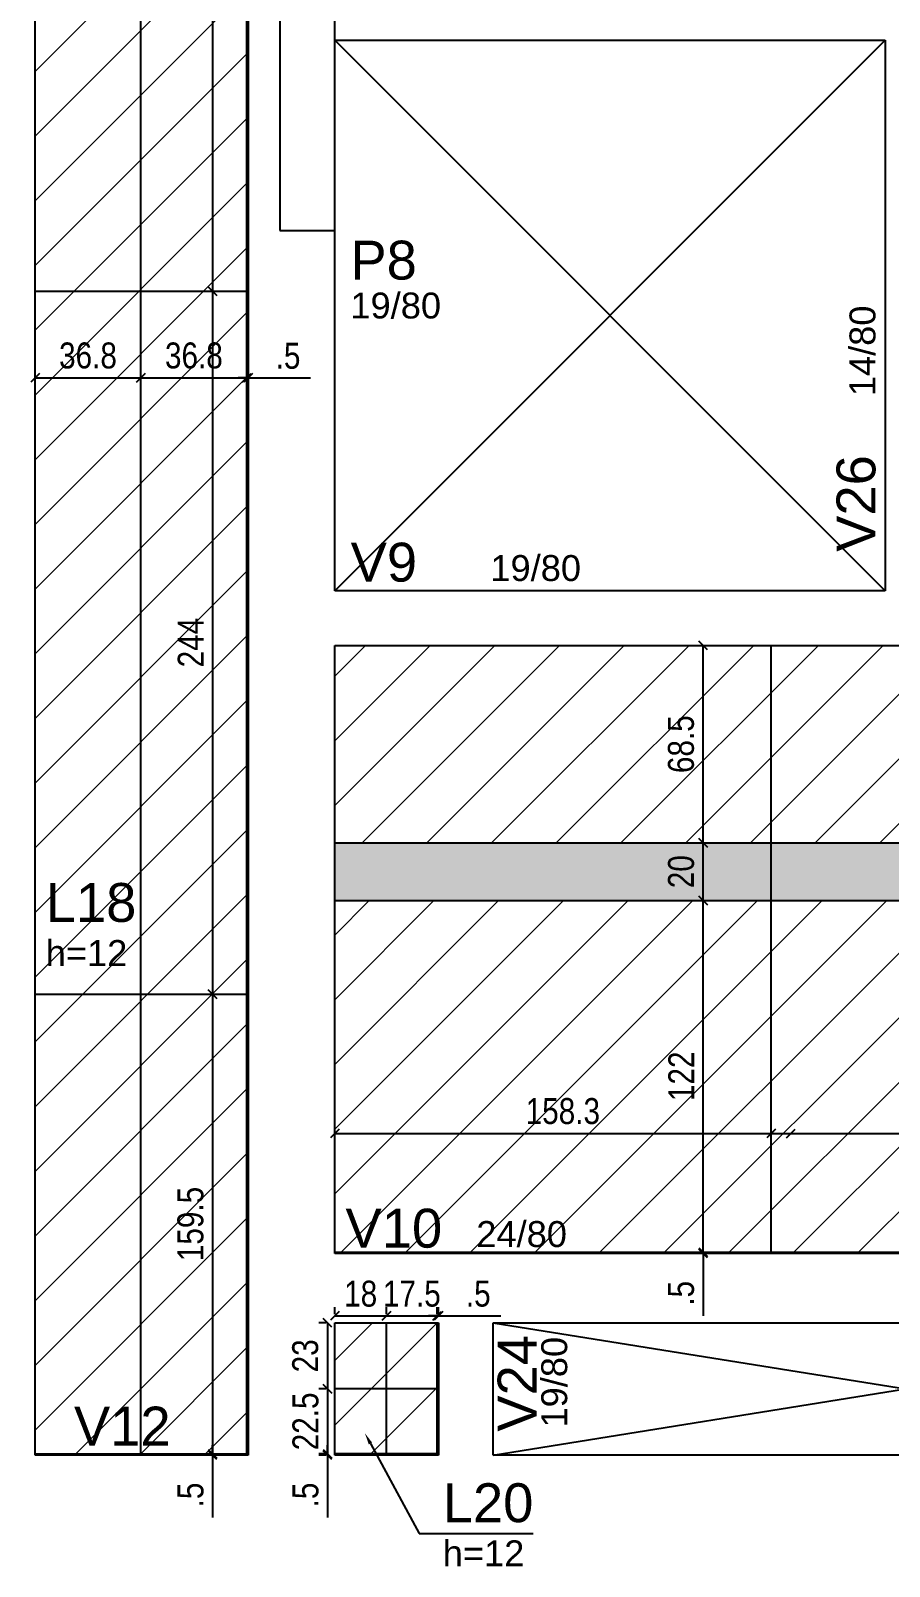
# Model space of a CAD drawing. Extents: x 3157 to 7449, y -544 to 2203.
# Drawn here: x 4799 to 5097, y 492 to 1025 of the extents above; entities that cross this region are included whole.
import ezdxf
from ezdxf import colors
from ezdxf.entities.mleader import LeaderData, LeaderLine
from ezdxf.math import Vec2, Vec3

# ---------------------------------------------------------------- set-up
doc = ezdxf.new("R2010")
doc.units = 0
for name, color, linetype in [('10', 252, 'Continuous'), ('3', 3, 'Continuous'), ('COTA', 241, 'Continuous'), ('ES-VIGA', 3, 'Continuous'), ('L-D', 2, 'Continuous'), ('L-N', 4, 'Continuous'), ('P-D', 2, 'Continuous'), ('Painéis', 200, 'Continuous'), ('PIL-N', 4, 'Continuous'), ('Pilares', 5, 'Continuous'), ('VIG-D', 2, 'Continuous'), ('VIG-N', 4, 'Continuous')]:
    doc.layers.add(name, color=color, linetype=linetype)
doc.layers.add('Hachura', color=251, linetype='Continuous', lineweight=9)
doc.layers.add('REAPROVEITAMENTO', color=251, linetype='Continuous', lineweight=9)
doc.styles.add('COTA TECNICA-50', font='techl___.ttf', dxfattribs={"height": 9})
doc.styles.get("Standard").update_dxf_attribs({"font": 'arial.ttf'})
doc.styles.add('TQS_ARIAL', font='arial.ttf')
doc.dimstyles.new('COTA PAINEL-50', dxfattribs={"dimtxt": 9, "dimasz": 3, "dimexe": 3, "dimexo": 3, "dimgap": 3, "dimtad": 1, "dimdec": 1, "dimzin": 12, "dimdsep": 46, "dimtxsty": 'COTA TECNICA-50', "dimblk1": 'OBLIQUE', "dimblk2": 'OBLIQUE', "dimsah": 1, "dimcen": 0.9, "dimclrd": 4, "dimclre": 4, "dimclrt": 240, "dimadec": 1, "dimazin": 3, "dimtfac": 1, "dimtdec": 1, "dimtmove": 0, "dimatfit": 3, "dimfxl": 1, "dimtolj": 1, "dimtzin": 12, "dimarcsym": 0})

# ---------------------------------------------------------------- blocks, each defined once
blk = doc.blocks.new('_Oblique')
at = {"color": 0, "linetype": 'ByBlock', "lineweight": -2}
blk.add_line((-0.5, -0.5), (0.5, 0.5), dxfattribs=at)
blk = doc.blocks.new('*D25')
at = {"layer": 'COTA', "color": 4, "lineweight": -2, "transparency": 16777216}
blk.add_line((5032.27, 601.38), (5032.27, 723.38), dxfattribs=at)
at = {"layer": 'Defpoints', "color": 0, "transparency": 16777216}
for p in [(5032.27, 723.38), (5032.27, 723.38), (5032.27, 601.38)]:
    blk.add_point(p, dxfattribs=at)
at = {"layer": 'COTA', "color": 4, "lineweight": -2, "transparency": 16777216, "xscale": 3, "yscale": 3, "zscale": 3}
for p, rotation in [((5032.27, 723.38), 90), ((5032.27, 601.38), 270)]:
    blk.add_blockref('_Oblique', p, dxfattribs=dict(at, rotation=rotation))
at = {"layer": 'COTA', "color": 240, "transparency": 16777216, "insert": (5024.72, 662.38), "char_height": 9, "attachment_point": 5, "rotation": 90, "style": 'COTA TECNICA-50'}
blk.add_mtext('\\A1;122', dxfattribs=at)
blk = doc.blocks.new('*D26')
at = {"layer": 'COTA', "color": 4, "lineweight": -2, "transparency": 16777216}
blk.add_line((5032.27, 743.38), (5032.27, 811.88), dxfattribs=at)
at = {"layer": 'Defpoints', "color": 0, "transparency": 16777216}
for p in [(5032.27, 811.88), (5032.27, 811.88), (5032.27, 743.38)]:
    blk.add_point(p, dxfattribs=at)
at = {"layer": 'COTA', "color": 4, "lineweight": -2, "transparency": 16777216, "xscale": 3, "yscale": 3, "zscale": 3}
for p, rotation in [((5032.27, 811.88), 90), ((5032.27, 743.38), 270)]:
    blk.add_blockref('_Oblique', p, dxfattribs=dict(at, rotation=rotation))
at = {"layer": 'COTA', "color": 240, "transparency": 16777216, "insert": (5024.65, 777.63), "char_height": 9, "attachment_point": 5, "rotation": 90, "style": 'COTA TECNICA-50'}
blk.add_mtext('\\A1;68.5', dxfattribs=at)
blk = doc.blocks.new('*D27')
at = {"layer": 'COTA', "color": 4, "lineweight": -2, "transparency": 16777216}
for p, q in [((4904.46, 640.55), (4904.46, 645.54)), ((4904.46, 642.54), (5062.77, 642.54))]:
    blk.add_line(p, q, dxfattribs=at)
at = {"layer": 'Defpoints', "color": 0, "transparency": 16777216}
for p in [(5062.77, 642.54), (5062.77, 642.54), (4904.46, 637.55)]:
    blk.add_point(p, dxfattribs=at)
at = {"layer": 'COTA', "color": 4, "lineweight": -2, "transparency": 16777216, "xscale": 3, "yscale": 3, "zscale": 3, "rotation": 180}
blk.add_blockref('_Oblique', (4904.46, 642.54), dxfattribs=at)
at = {"layer": 'COTA', "color": 4, "lineweight": -2, "transparency": 16777216, "xscale": 3, "yscale": 3, "zscale": 3}
blk.add_blockref('_Oblique', (5062.77, 642.54), dxfattribs=at)
at = {"layer": 'COTA', "color": 240, "transparency": 16777216, "insert": (4983.61, 650.26), "char_height": 9, "attachment_point": 5, "style": 'COTA TECNICA-50'}
blk.add_mtext('\\A1;158.3', dxfattribs=at)
blk = doc.blocks.new('*D28')
at = {"layer": 'COTA', "color": 4, "lineweight": -2, "transparency": 16777216}
for p, q in [((5299.95, 644.04), (5299.95, 645.54)), ((5055.95, 642.54), (5299.95, 642.54))]:
    blk.add_line(p, q, dxfattribs=at)
at = {"layer": 'Defpoints', "color": 0, "transparency": 16777216}
for p in [(5055.95, 642.54), (5299.95, 642.54), (5299.95, 641.04)]:
    blk.add_point(p, dxfattribs=at)
at = {"layer": 'COTA', "color": 4, "lineweight": -2, "transparency": 16777216, "xscale": 3, "yscale": 3, "zscale": 3, "rotation": 180}
blk.add_blockref('_Oblique', (5055.95, 642.54), dxfattribs=at)
at = {"layer": 'COTA', "color": 4, "lineweight": -2, "transparency": 16777216, "xscale": 3, "yscale": 3, "zscale": 3}
blk.add_blockref('_Oblique', (5299.95, 642.54), dxfattribs=at)
at = {"layer": 'COTA', "color": 240, "transparency": 16777216, "insert": (5177.95, 650.11), "char_height": 9, "attachment_point": 5, "style": 'COTA TECNICA-50'}
blk.add_mtext('\\A1;244', dxfattribs=at)
blk = doc.blocks.new('*D30')
at = {"layer": 'COTA', "color": 4, "lineweight": -2, "transparency": 16777216}
for p, q in [((5032.27, 601.38), (5032.27, 604.38)), ((5032.27, 601.38), (5032.27, 600.88)), ((5032.27, 600.88), (5032.27, 579.28))]:
    blk.add_line(p, q, dxfattribs=at)
at = {"layer": 'Defpoints', "color": 0, "transparency": 16777216}
for p in [(5032.27, 601.38), (5032.27, 600.88), (5032.27, 600.88)]:
    blk.add_point(p, dxfattribs=at)
at = {"layer": 'COTA', "color": 4, "lineweight": -2, "transparency": 16777216, "xscale": 3, "yscale": 3, "zscale": 3}
for p, rotation in [((5032.27, 601.38), 270), ((5032.27, 600.88), 90)]:
    blk.add_blockref('_Oblique', p, dxfattribs=dict(at, rotation=rotation))
at = {"layer": 'COTA', "color": 240, "transparency": 16777216, "insert": (5024.67, 587.08), "char_height": 9, "attachment_point": 5, "rotation": 90, "style": 'COTA TECNICA-50'}
blk.add_mtext('\\A1;.5', dxfattribs=at)
blk = doc.blocks.new('*D157')
at = {"layer": 'COTA', "color": 4, "lineweight": -2, "transparency": 16777216}
for p, q in [((4904.46, 579.88), (4904.46, 582.3)), ((4922.46, 579.88), (4922.46, 582.3)), ((4904.46, 579.3), (4922.46, 579.3))]:
    blk.add_line(p, q, dxfattribs=at)
at = {"layer": 'Defpoints', "color": 0, "transparency": 16777216}
for p in [(4904.46, 576.88), (4922.46, 579.3), (4922.46, 576.88)]:
    blk.add_point(p, dxfattribs=at)
at = {"layer": 'COTA', "color": 4, "lineweight": -2, "transparency": 16777216, "xscale": 3, "yscale": 3, "zscale": 3, "rotation": 180}
blk.add_blockref('_Oblique', (4904.46, 579.3), dxfattribs=at)
at = {"layer": 'COTA', "color": 4, "lineweight": -2, "transparency": 16777216, "xscale": 3, "yscale": 3, "zscale": 3}
blk.add_blockref('_Oblique', (4922.46, 579.3), dxfattribs=at)
at = {"layer": 'COTA', "color": 240, "transparency": 16777216, "insert": (4913.46, 586.89), "char_height": 9, "attachment_point": 5, "style": 'COTA TECNICA-50'}
blk.add_mtext('\\A1;18', dxfattribs=at)
blk = doc.blocks.new('*D158')
at = {"layer": 'COTA', "color": 4, "lineweight": -2, "transparency": 16777216}
for p, q in [((4922.46, 579.88), (4922.46, 582.3)), ((4939.96, 579.88), (4939.96, 582.3)), ((4922.46, 579.3), (4939.96, 579.3))]:
    blk.add_line(p, q, dxfattribs=at)
at = {"layer": 'Defpoints', "color": 0, "transparency": 16777216}
for p in [(4922.46, 576.88), (4939.96, 579.3), (4939.96, 576.88)]:
    blk.add_point(p, dxfattribs=at)
at = {"layer": 'COTA', "color": 4, "lineweight": -2, "transparency": 16777216, "xscale": 3, "yscale": 3, "zscale": 3, "rotation": 180}
blk.add_blockref('_Oblique', (4922.46, 579.3), dxfattribs=at)
at = {"layer": 'COTA', "color": 4, "lineweight": -2, "transparency": 16777216, "xscale": 3, "yscale": 3, "zscale": 3}
blk.add_blockref('_Oblique', (4939.96, 579.3), dxfattribs=at)
at = {"layer": 'COTA', "color": 240, "transparency": 16777216, "insert": (4931.21, 586.9), "char_height": 9, "attachment_point": 5, "style": 'COTA TECNICA-50'}
blk.add_mtext('\\A1;17.5', dxfattribs=at)
blk = doc.blocks.new('*D31')
at = {"layer": 'COTA', "color": 4, "lineweight": -2, "transparency": 16777216}
for p, q in [((4939.96, 579.88), (4939.96, 582.3)), ((4940.46, 579.88), (4940.46, 582.3)), ((4939.96, 579.3), (4936.96, 579.3)), ((4939.96, 579.3), (4940.46, 579.3)), ((4940.46, 579.3), (4962.05, 579.3))]:
    blk.add_line(p, q, dxfattribs=at)
at = {"layer": 'Defpoints', "color": 0, "transparency": 16777216}
for p in [(4939.96, 576.88), (4940.46, 579.3), (4940.46, 576.88)]:
    blk.add_point(p, dxfattribs=at)
at = {"layer": 'COTA', "color": 4, "lineweight": -2, "transparency": 16777216, "xscale": 3, "yscale": 3, "zscale": 3}
blk.add_blockref('_Oblique', (4939.96, 579.3), dxfattribs=at)
at = {"layer": 'COTA', "color": 4, "lineweight": -2, "transparency": 16777216, "xscale": 3, "yscale": 3, "zscale": 3, "rotation": 180}
blk.add_blockref('_Oblique', (4940.46, 579.3), dxfattribs=at)
at = {"layer": 'COTA', "color": 240, "transparency": 16777216, "insert": (4954.25, 586.9), "char_height": 9, "attachment_point": 5, "style": 'COTA TECNICA-50'}
blk.add_mtext('\\A1;.5', dxfattribs=at)
blk = doc.blocks.new('*D159')
at = {"layer": 'COTA', "color": 4, "lineweight": -2, "transparency": 16777216}
for p, q in [((4901.46, 576.88), (4898.94, 576.88)), ((4901.94, 576.88), (4901.94, 553.88)), ((4901.46, 553.88), (4898.94, 553.88))]:
    blk.add_line(p, q, dxfattribs=at)
at = {"layer": 'Defpoints', "color": 0, "transparency": 16777216}
for p in [(4904.46, 576.88), (4901.94, 553.88), (4904.46, 553.88)]:
    blk.add_point(p, dxfattribs=at)
at = {"layer": 'COTA', "color": 4, "lineweight": -2, "transparency": 16777216, "xscale": 3, "yscale": 3, "zscale": 3}
for p, rotation in [((4901.94, 576.88), 90), ((4901.94, 553.88), 270)]:
    blk.add_blockref('_Oblique', p, dxfattribs=dict(at, rotation=rotation))
at = {"layer": 'COTA', "color": 240, "transparency": 16777216, "insert": (4894.25, 565.38), "char_height": 9, "attachment_point": 5, "rotation": 90, "style": 'COTA TECNICA-50'}
blk.add_mtext('\\A1;23', dxfattribs=at)
blk = doc.blocks.new('*D160')
at = {"layer": 'COTA', "color": 4, "lineweight": -2, "transparency": 16777216}
for p, q in [((4901.46, 553.88), (4898.94, 553.88)), ((4901.94, 553.88), (4901.94, 531.38)), ((4901.46, 531.38), (4898.94, 531.38))]:
    blk.add_line(p, q, dxfattribs=at)
at = {"layer": 'Defpoints', "color": 0, "transparency": 16777216}
for p in [(4904.46, 553.88), (4901.94, 531.38), (4904.46, 531.38)]:
    blk.add_point(p, dxfattribs=at)
at = {"layer": 'COTA', "color": 4, "lineweight": -2, "transparency": 16777216, "xscale": 3, "yscale": 3, "zscale": 3}
for p, rotation in [((4901.94, 553.88), 90), ((4901.94, 531.38), 270)]:
    blk.add_blockref('_Oblique', p, dxfattribs=dict(at, rotation=rotation))
at = {"layer": 'COTA', "color": 240, "transparency": 16777216, "insert": (4894.34, 542.63), "char_height": 9, "attachment_point": 5, "rotation": 90, "style": 'COTA TECNICA-50'}
blk.add_mtext('\\A1;22.5', dxfattribs=at)
blk = doc.blocks.new('*D32')
at = {"layer": 'COTA', "color": 4, "lineweight": -2, "transparency": 16777216}
for p, q in [((4901.94, 531.38), (4901.94, 534.38)), ((4901.46, 531.38), (4898.94, 531.38)), ((4901.46, 530.88), (4898.94, 530.88)), ((4901.94, 531.38), (4901.94, 530.88)), ((4901.94, 530.88), (4901.94, 509.28))]:
    blk.add_line(p, q, dxfattribs=at)
at = {"layer": 'Defpoints', "color": 0, "transparency": 16777216}
for p in [(4901.94, 530.88), (4904.46, 531.38), (4904.46, 530.88)]:
    blk.add_point(p, dxfattribs=at)
at = {"layer": 'COTA', "color": 4, "lineweight": -2, "transparency": 16777216, "xscale": 3, "yscale": 3, "zscale": 3}
for p, rotation in [((4901.94, 531.38), 270), ((4901.94, 530.88), 90)]:
    blk.add_blockref('_Oblique', p, dxfattribs=dict(at, rotation=rotation))
at = {"layer": 'COTA', "color": 240, "transparency": 16777216, "insert": (4894.34, 517.08), "char_height": 9, "attachment_point": 5, "rotation": 90, "style": 'COTA TECNICA-50'}
blk.add_mtext('\\A1;.5', dxfattribs=at)
blk = doc.blocks.new('*D62')
at = {"layer": 'COTA', "color": 4, "lineweight": -2, "transparency": 16777216}
blk.add_line((4862.05, 1178.88), (4862.05, 934.88), dxfattribs=at)
at = {"layer": 'Defpoints', "color": 0, "transparency": 16777216}
for p in [(4862.05, 1178.88), (4862.05, 934.88), (4862.05, 934.88)]:
    blk.add_point(p, dxfattribs=at)
at = {"layer": 'COTA', "color": 4, "lineweight": -2, "transparency": 16777216, "xscale": 3, "yscale": 3, "zscale": 3}
for p, rotation in [((4862.05, 1178.88), 90), ((4862.05, 934.88), 270)]:
    blk.add_blockref('_Oblique', p, dxfattribs=dict(at, rotation=rotation))
at = {"layer": 'COTA', "color": 240, "transparency": 16777216, "insert": (4854.48, 1056.88), "char_height": 9, "attachment_point": 5, "rotation": 90, "style": 'COTA TECNICA-50'}
blk.add_mtext('\\A1;244', dxfattribs=at)
blk = doc.blocks.new('*D63')
at = {"layer": 'COTA', "color": 4, "lineweight": -2, "transparency": 16777216}
blk.add_line((4862.05, 934.88), (4862.05, 690.88), dxfattribs=at)
at = {"layer": 'Defpoints', "color": 0, "transparency": 16777216}
for p in [(4862.05, 934.88), (4862.05, 690.88), (4862.05, 690.88)]:
    blk.add_point(p, dxfattribs=at)
at = {"layer": 'COTA', "color": 4, "lineweight": -2, "transparency": 16777216, "xscale": 3, "yscale": 3, "zscale": 3}
for p, rotation in [((4862.05, 934.88), 90), ((4862.05, 690.88), 270)]:
    blk.add_blockref('_Oblique', p, dxfattribs=dict(at, rotation=rotation))
at = {"layer": 'COTA', "color": 240, "transparency": 16777216, "insert": (4854.48, 812.88), "char_height": 9, "attachment_point": 5, "rotation": 90, "style": 'COTA TECNICA-50'}
blk.add_mtext('\\A1;244', dxfattribs=at)
blk = doc.blocks.new('*D64')
at = {"layer": 'COTA', "color": 4, "lineweight": -2, "transparency": 16777216}
blk.add_line((4862.05, 690.88), (4862.05, 531.38), dxfattribs=at)
at = {"layer": 'Defpoints', "color": 0, "transparency": 16777216}
for p in [(4862.05, 690.88), (4862.05, 531.38), (4862.05, 531.38)]:
    blk.add_point(p, dxfattribs=at)
at = {"layer": 'COTA', "color": 4, "lineweight": -2, "transparency": 16777216, "xscale": 3, "yscale": 3, "zscale": 3}
for p, rotation in [((4862.05, 690.88), 90), ((4862.05, 531.38), 270)]:
    blk.add_blockref('_Oblique', p, dxfattribs=dict(at, rotation=rotation))
at = {"layer": 'COTA', "color": 240, "transparency": 16777216, "insert": (4854.42, 611.13), "char_height": 9, "attachment_point": 5, "rotation": 90, "style": 'COTA TECNICA-50'}
blk.add_mtext('\\A1;159.5', dxfattribs=at)
blk = doc.blocks.new('*D65')
at = {"layer": 'COTA', "color": 4, "lineweight": -2, "transparency": 16777216}
blk.add_line((4800.46, 904.75), (4837.21, 904.75), dxfattribs=at)
at = {"layer": 'Defpoints', "color": 0, "transparency": 16777216}
for p in [(4800.46, 904.75), (4837.21, 904.75), (4837.21, 904.75)]:
    blk.add_point(p, dxfattribs=at)
at = {"layer": 'COTA', "color": 4, "lineweight": -2, "transparency": 16777216, "xscale": 3, "yscale": 3, "zscale": 3, "rotation": 180}
blk.add_blockref('_Oblique', (4800.46, 904.75), dxfattribs=at)
at = {"layer": 'COTA', "color": 4, "lineweight": -2, "transparency": 16777216, "xscale": 3, "yscale": 3, "zscale": 3}
blk.add_blockref('_Oblique', (4837.21, 904.75), dxfattribs=at)
at = {"layer": 'COTA', "color": 240, "transparency": 16777216, "insert": (4818.83, 912.46), "char_height": 9, "attachment_point": 5, "style": 'COTA TECNICA-50'}
blk.add_mtext('\\A1;36.8', dxfattribs=at)
blk = doc.blocks.new('*D66')
at = {"layer": 'COTA', "color": 4, "lineweight": -2, "transparency": 16777216}
blk.add_line((4837.21, 904.75), (4873.96, 904.75), dxfattribs=at)
at = {"layer": 'Defpoints', "color": 0, "transparency": 16777216}
for p in [(4837.21, 904.75), (4873.96, 904.75), (4873.96, 904.75)]:
    blk.add_point(p, dxfattribs=at)
at = {"layer": 'COTA', "color": 4, "lineweight": -2, "transparency": 16777216, "xscale": 3, "yscale": 3, "zscale": 3, "rotation": 180}
blk.add_blockref('_Oblique', (4837.21, 904.75), dxfattribs=at)
at = {"layer": 'COTA', "color": 4, "lineweight": -2, "transparency": 16777216, "xscale": 3, "yscale": 3, "zscale": 3}
blk.add_blockref('_Oblique', (4873.96, 904.75), dxfattribs=at)
at = {"layer": 'COTA', "color": 240, "transparency": 16777216, "insert": (4855.58, 912.46), "char_height": 9, "attachment_point": 5, "style": 'COTA TECNICA-50'}
blk.add_mtext('\\A1;36.8', dxfattribs=at)
blk = doc.blocks.new('*D67')
at = {"layer": 'COTA', "color": 4, "lineweight": -2, "transparency": 16777216}
for p, q in [((4873.96, 904.75), (4870.96, 904.75)), ((4873.96, 904.75), (4874.46, 904.75)), ((4874.46, 904.75), (4896.05, 904.75))]:
    blk.add_line(p, q, dxfattribs=at)
at = {"layer": 'Defpoints', "color": 0, "transparency": 16777216}
for p in [(4873.96, 904.75), (4874.46, 904.75), (4874.46, 904.75)]:
    blk.add_point(p, dxfattribs=at)
at = {"layer": 'COTA', "color": 4, "lineweight": -2, "transparency": 16777216, "xscale": 3, "yscale": 3, "zscale": 3}
blk.add_blockref('_Oblique', (4873.96, 904.75), dxfattribs=at)
at = {"layer": 'COTA', "color": 4, "lineweight": -2, "transparency": 16777216, "xscale": 3, "yscale": 3, "zscale": 3, "rotation": 180}
blk.add_blockref('_Oblique', (4874.46, 904.75), dxfattribs=at)
at = {"layer": 'COTA', "color": 240, "transparency": 16777216, "insert": (4888.25, 912.34), "char_height": 9, "attachment_point": 5, "style": 'COTA TECNICA-50'}
blk.add_mtext('\\A1;.5', dxfattribs=at)
blk = doc.blocks.new('*D68')
at = {"layer": 'COTA', "color": 4, "lineweight": -2, "transparency": 16777216}
for p, q in [((4862.05, 531.38), (4862.05, 534.38)), ((4862.05, 531.38), (4862.05, 530.88)), ((4862.05, 530.88), (4862.05, 509.28))]:
    blk.add_line(p, q, dxfattribs=at)
at = {"layer": 'Defpoints', "color": 0, "transparency": 16777216}
for p in [(4862.05, 531.38), (4862.05, 530.88), (4862.05, 530.88)]:
    blk.add_point(p, dxfattribs=at)
at = {"layer": 'COTA', "color": 4, "lineweight": -2, "transparency": 16777216, "xscale": 3, "yscale": 3, "zscale": 3}
for p, rotation in [((4862.05, 531.38), 270), ((4862.05, 530.88), 90)]:
    blk.add_blockref('_Oblique', p, dxfattribs=dict(at, rotation=rotation))
at = {"layer": 'COTA', "color": 240, "transparency": 16777216, "insert": (4854.45, 517.08), "char_height": 9, "attachment_point": 5, "rotation": 90, "style": 'COTA TECNICA-50'}
blk.add_mtext('\\A1;.5', dxfattribs=at)
blk = doc.blocks.new('*D69')
at = {"layer": 'COTA', "color": 4, "lineweight": -2, "transparency": 16777216}
blk.add_line((5032.27, 723.38), (5032.27, 743.38), dxfattribs=at)
at = {"layer": 'Defpoints', "color": 0, "transparency": 16777216}
for p in [(5032.27, 743.38), (5032.27, 743.38), (5032.27, 723.38)]:
    blk.add_point(p, dxfattribs=at)
at = {"layer": 'COTA', "color": 4, "lineweight": -2, "transparency": 16777216, "xscale": 3, "yscale": 3, "zscale": 3}
for p, rotation in [((5032.27, 743.38), 90), ((5032.27, 723.38), 270)]:
    blk.add_blockref('_Oblique', p, dxfattribs=dict(at, rotation=rotation))
at = {"layer": 'COTA', "color": 240, "transparency": 16777216, "insert": (5024.68, 733.38), "char_height": 9, "attachment_point": 5, "rotation": 90, "style": 'COTA TECNICA-50'}
blk.add_mtext('\\A1;20', dxfattribs=at)

msp = doc.modelspace()

# ---------------------------------------------------------------- hatches: boundary and pattern name
at = {"layer": 'Hachura', "linetype": 'ByBlock'}
h = msp.add_hatch(color=256, dxfattribs=at)
h.dxf.hatch_style = 1
h.paths.add_polyline_path([(5299.95, 743.38), (4904.46, 743.38), (4904.46, 723.38), (5299.95, 723.38)])
at = {"layer": 'REAPROVEITAMENTO', "linetype": 'ByBlock'}
h = msp.add_hatch(dxfattribs=at)
h.set_pattern_fill('ANSI31', color=256, scale=5, style=2)
h.set_pattern_definition([(45, (-823.464, -1896.347), (-11.22532, 11.22532), [])])
h.paths.add_polyline_path([(4800.46, 530.88), (4874.46, 530.88), (4874.46, 1178.88), (4800.46, 1178.88)])
h = msp.add_hatch(dxfattribs=at)
h.set_pattern_fill('ANSI31', color=256, scale=5, style=2)
h.set_pattern_definition([(45, (-719.464, -2263.347), (-11.22532, 11.22532), [])])
h.paths.add_polyline_path([(5055.95, 723.38), (5055.95, 743.38), (5299.95, 743.38), (5299.95, 723.38)])
h.paths.add_polyline_path([(5055.95, 723.38), (4904.46, 723.38), (4904.46, 600.88), (5300.46, 600.88), (5300.46, 811.88), (4904.46, 811.88), (4904.46, 743.38), (5055.95, 743.38)])
h = msp.add_hatch(dxfattribs=at)
h.set_pattern_fill('ANSI31', color=256, scale=5, style=2)
h.set_pattern_definition([(45, (-719.464, -2478.347), (-11.22532, 11.22532), [])])
h.paths.add_polyline_path([(4904.46, 530.88), (4940.46, 530.88), (4940.46, 576.88), (4904.46, 576.88)])

# ---------------------------------------------------------------- linework, layer by layer
at = {"layer": '10', "color": 252, "linetype": 'Continuous'}
for p, q in [((4904.46, 830.88), (5095.46, 1021.88)), ((4904.46, 1021.88), (5095.46, 830.88)), ((4959.46, 530.88), (5245.46, 576.88)), ((4959.46, 576.88), (5245.46, 530.88))]:
    msp.add_line(p, q, dxfattribs=at)
at = {"layer": '3', "color": 7, "linetype": 'Continuous'}
msp.add_lwpolyline([(4800.46, 530.88), (4800.46, 533.88)], dxfattribs=at)
at = {"layer": 'ES-VIGA'}
for points in [[(4800.46, 863.88), (4800.46, 1178.88)], [(4874.46, 1036.88), (4874.46, 995.88)], [(4904.46, 1021.88), (5095.46, 1021.88)], [(5095.46, 1021.88), (5095.46, 830.88)], [(4874.46, 995.88), (4874.46, 821.38)], [(4904.46, 830.88), (4904.46, 955.88)], [(4800.46, 533.88), (4800.46, 863.88)], [(5095.46, 830.88), (4904.46, 830.88)], [(4874.46, 821.38), (4874.46, 588.88)], [(4904.46, 811.88), (5102.46, 811.88)], [(4904.46, 600.88), (4904.46, 811.88)], [(4949.96, 600.88), (4904.46, 600.88)], [(5254.96, 600.88), (4949.96, 600.88)], [(4874.46, 588.88), (4874.46, 530.88)], [(4904.46, 576.88), (4940.46, 576.88)], [(4904.46, 530.88), (4904.46, 576.88)], [(4940.46, 576.88), (4940.46, 530.88)], [(4959.46, 576.88), (5245.46, 576.88)], [(4959.46, 530.88), (4959.46, 576.88)], [(4874.46, 530.88), (4800.46, 530.88)], [(4940.46, 530.88), (4904.46, 530.88)], [(5199.46, 530.88), (4959.46, 530.88)]]:
    msp.add_lwpolyline(points, dxfattribs=at)
at = {"layer": 'Painéis'}
for p, q in [((4837.21, 531.38), (4837.21, 1178.88)), ((4873.96, 531.38), (4873.96, 1178.88)), ((4800.46, 934.88), (4873.96, 934.88)), ((5055.95, 601.38), (5055.95, 811.88)), ((4904.46, 743.38), (5299.95, 743.38)), ((4904.46, 723.38), (5299.95, 723.38)), ((4800.46, 690.88), (4873.96, 690.88)), ((4904.46, 601.38), (5299.95, 601.38)), ((4922.46, 531.38), (4922.46, 576.88)), ((4939.96, 531.38), (4939.96, 576.88)), ((4939.96, 553.88), (4904.46, 553.88)), ((4800.46, 531.38), (4873.96, 531.38)), ((4939.96, 531.38), (4904.46, 531.38))]:
    msp.add_line(p, q, dxfattribs=at)
at = {"layer": 'Pilares', "linetype": 'Continuous'}
msp.add_lwpolyline([(4885.46, 955.88), (4904.46, 955.88), (4904.46, 1035.88), (4885.46, 1035.88), (4885.46, 955.88)], dxfattribs=at)

# ---------------------------------------------------------------- texts
at = {"layer": 'L-D', "linetype": 'Continuous', "style": 'TQS_ARIAL'}
for p in [(4804.16, 700.65), (4941.93, 492.35)]:
    msp.add_text('h=12', height=9, dxfattribs=at).set_placement(p)
at = {"layer": 'L-N', "linetype": 'Continuous', "style": 'TQS_ARIAL'}
for s, p in [('L18', (4804.16, 715.95)), ('L20', (4941.93, 507.65))]:
    msp.add_text(s, height=13.5, dxfattribs=at).set_placement(p)
at = {"layer": 'P-D', "linetype": 'Continuous', "style": 'TQS_ARIAL'}
msp.add_text('19/80', height=9, dxfattribs=at).set_placement((4909.89, 925.35))
at = {"layer": 'PIL-N', "linetype": 'Continuous', "style": 'TQS_ARIAL'}
msp.add_text('P8', height=13.5, dxfattribs=at).set_placement((4909.89, 938.85))
at = {"layer": 'VIG-D', "linetype": 'Continuous', "style": 'TQS_ARIAL'}
for s, p in [('14/80', (5092.08, 898.38)), ('19/80', (4985.12, 540.5))]:
    msp.add_text(s, height=9, rotation=90, dxfattribs=at).set_placement(p)
for s, p in [('19/80', (4958.46, 834.25)), ('24/80', (4953.58, 603.14))]:
    msp.add_text(s, height=9, dxfattribs=at).set_placement(p)
at = {"layer": 'VIG-N', "linetype": 'Continuous', "style": 'TQS_ARIAL'}
for s, p in [('V26', (5092.08, 844.38)), ('V24', (4974.48, 539.07))]:
    msp.add_text(s, height=13.5, rotation=90, dxfattribs=at).set_placement(p)
for s, p in [('V9', (4909.97, 834.04)), ('V10', (4908.19, 602.92)), ('V12', (4813.96, 534.25))]:
    msp.add_text(s, height=13.5, dxfattribs=at).set_placement(p)

# ---------------------------------------------------------------- dimensions: what is measured, and where the dimension line sits
at = {"layer": 'COTA'}
for base, p1, p2, picture, middle in [((4862.05, 934.88), (4862.05, 1178.88), (4862.05, 934.88), '*D62', (4854.48, 1056.88)), ((4862.05, 690.88), (4862.05, 934.88), (4862.05, 690.88), '*D63', (4854.48, 812.88)), ((5032.27, 811.88), (5032.27, 743.38), (5032.27, 811.88), '*D26', (5024.65, 777.63)), ((5032.27, 743.38), (5032.27, 723.38), (5032.27, 743.38), '*D69', (5024.68, 733.38)), ((5032.27, 723.38), (5032.27, 601.38), (5032.27, 723.38), '*D25', (5024.72, 662.38)), ((4862.05, 531.38), (4862.05, 690.88), (4862.05, 531.38), '*D64', (4854.42, 611.13)), ((5032.27, 600.88), (5032.27, 601.38), (5032.27, 600.88), '*D30', (5024.67, 587.08)), ((4901.94, 553.88), (4904.46, 576.88), (4904.46, 553.88), '*D159', (4894.25, 565.38)), ((4862.05, 530.88), (4862.05, 531.38), (4862.05, 530.88), '*D68', (4854.45, 517.08)), ((4901.94, 530.88), (4904.46, 531.38), (4904.46, 530.88), '*D32', (4894.34, 517.08))]:
    dim = msp.add_linear_dim(base=base, p1=p1, p2=p2, angle=90, dimstyle='COTA PAINEL-50', dxfattribs=at)
    dim.commit()
    dim.dimension.update_dxf_attribs({"geometry": picture, "text_midpoint": middle})
for base, p1, p2, picture, middle in [((4837.20504069, 904.74533612), (4800.45504069, 904.74533612), (4837.20504069, 904.74533612), '*D65', (4818.83004069, 912.46244138)), ((4873.95504069, 904.74533612), (4837.20504069, 904.74533612), (4873.95504069, 904.74533612), '*D66', (4855.58004069, 912.46244138)), ((4874.46, 904.75), (4873.96, 904.75), (4874.46, 904.75), '*D67', (4888.25, 912.34)), ((5062.77, 642.54), (4904.46, 637.55), (5062.77, 642.54), '*D27', (4983.61, 650.26)), ((5299.95, 642.54), (5055.95, 642.54), (5299.95, 641.04), '*D28', (5177.95, 650.11)), ((4922.46, 579.3), (4904.46, 576.88), (4922.46, 576.88), '*D157', (4913.46, 586.89)), ((4940.46, 579.3), (4939.96, 576.88), (4940.46, 576.88), '*D31', (4954.25, 586.9))]:
    dim = msp.add_linear_dim(base=base, p1=p1, p2=p2, dimstyle='COTA PAINEL-50', dxfattribs=at)
    dim.commit()
    dim.dimension.update_dxf_attribs({"geometry": picture, "text_midpoint": middle})
dim = msp.add_linear_dim(base=(4939.96, 579.3), p1=(4922.46, 576.88), p2=(4939.96, 576.88), dimstyle='COTA PAINEL-50', dxfattribs=at)
dim.commit()
dim.dimension.update_dxf_attribs({"geometry": '*D158', "text_midpoint": (4931.21, 579.3), "dimtype": 160})
dim = msp.add_linear_dim(base=(4901.94, 531.38), p1=(4904.46, 553.88), p2=(4904.46, 531.38), angle=90, dimstyle='COTA PAINEL-50', dxfattribs=at)
dim.commit()
dim.dimension.update_dxf_attribs({"geometry": '*D160', "text_midpoint": (4901.94, 542.63), "dimtype": 160})

# ---------------------------------------------------------------- leaders
ml = msp.add_multileader_mtext('Standard')
ml.set_content('', color=256)
ml.set_leader_properties()
ml.build(insert=Vec2(0, 0))
ctx = ml.context
ctx.base_point, ctx.plane_origin = Vec3(4973.34, 503.69), Vec3(4914.94, 538.48)
notes = []
notes.append((ctx, [(0, (1, 1, 0), (4933.78, 503.69), (1, 0), 39.56, [(0, [(4914.94, 538.48)], 0, [])])]))
ctx.mtext.insert, ctx.mtext.flow_direction = Vec3(4975.34, 505.69), 5
for ctx, leaders in notes:
    for number, flags, end, landing, length, lines in leaders:
        leader = LeaderData()
        leader.index, (leader.has_last_leader_line, leader.has_dogleg_vector, leader.attachment_direction) = number, flags
        leader.last_leader_point, leader.dogleg_vector, leader.dogleg_length = Vec3(end), Vec3(landing), length
        for number, points, colour, breaks in lines:
            line = LeaderLine()
            line.index, line.vertices, line.color, line.breaks = number, Vec3.list(points), colors.encode_raw_color(colour), breaks
            leader.lines.append(line)
        ctx.leaders.append(leader)

doc.saveas('drawing.dxf')
